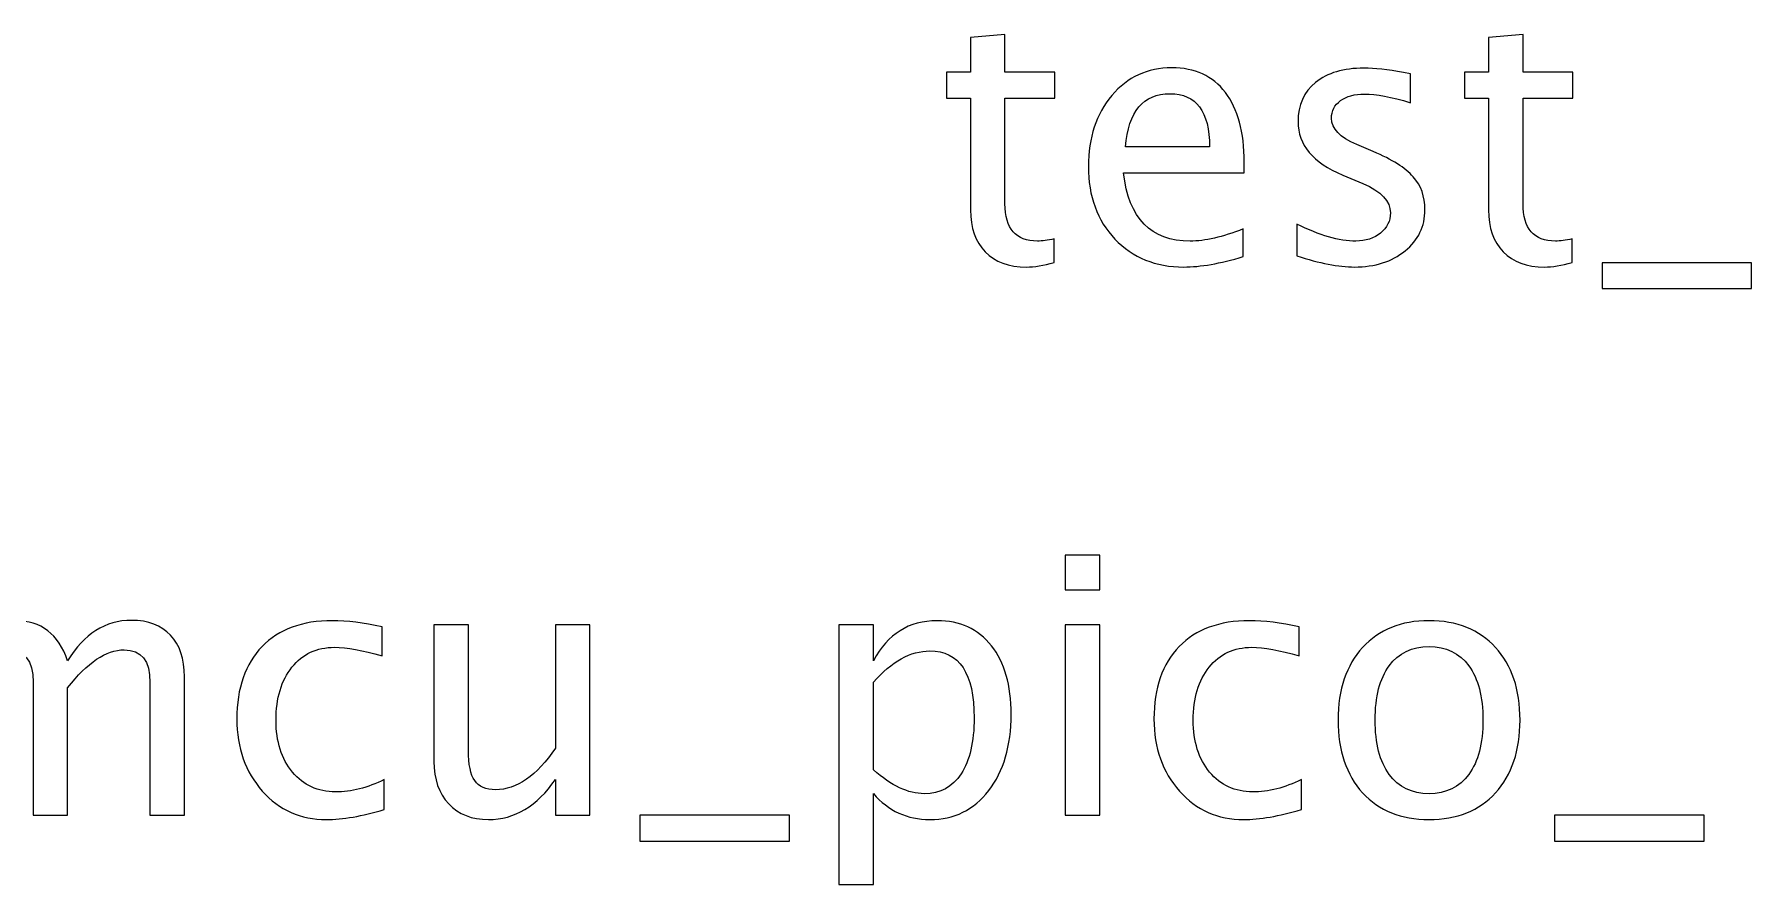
# Model space of a CAD drawing. Header units: centimetres. Extents: x -67 to 67, y -62 to 59.
# Drawn here: x -15.69 to -5.58, y -35.65 to -30.64 of the extents above; entities that cross this region are included whole.
import ezdxf

# ---------------------------------------------------------------- set-up
doc = ezdxf.new("R2010")
doc.units = ezdxf.units.CM
doc.header["$MEASUREMENT"] = 0
doc.layers.add('Layer 1', color=7, linetype='Continuous')

msp = doc.modelspace()

# ---------------------------------------------------------------- linework, layer by layer
at = {"layer": 'Layer 1'}
for points, knots in [([(-9.68289, -31.98506), (-9.74568, -32.00234), (-9.80036, -32.01081), (-9.84658, -32.01081), (-9.84658, -32.01081), (-9.95029, -32.01081), (-10.03108, -31.98118), (-10.08894, -31.92191), (-10.08894, -31.92191), (-10.14715, -31.86264), (-10.17607, -31.78045), (-10.17607, -31.67497), (-10.17607, -31.67497), (-10.17607, -31.67497), (-10.17607, -31.01598), (-10.17607, -31.01598), (-10.17607, -31.01598), (-10.17607, -31.01598), (-10.31648, -31.01598), (-10.31648, -31.01598), (-10.31648, -31.01598), (-10.31648, -31.01598), (-10.31648, -30.86357), (-10.31648, -30.86357), (-10.31648, -30.86357), (-10.31648, -30.86357), (-10.17607, -30.86357), (-10.17607, -30.86357), (-10.17607, -30.86357), (-10.17607, -30.86357), (-10.17607, -30.66073), (-10.17607, -30.66073), (-10.17607, -30.66073), (-10.17607, -30.66073), (-9.97287, -30.64132), (-9.97287, -30.64132), (-9.97287, -30.64132), (-9.97287, -30.64132), (-9.97287, -30.86357), (-9.97287, -30.86357), (-9.97287, -30.86357), (-9.97287, -30.86357), (-9.67866, -30.86357), (-9.67866, -30.86357), (-9.67866, -30.86357), (-9.67866, -30.86357), (-9.67866, -31.01598), (-9.67866, -31.01598), (-9.67866, -31.01598), (-9.67866, -31.01598), (-9.97287, -31.01598), (-9.97287, -31.01598), (-9.97287, -31.01598), (-9.97287, -31.01598), (-9.97287, -31.63828), (-9.97287, -31.63828), (-9.97287, -31.63828), (-9.97287, -31.78503), (-9.90902, -31.85841), (-9.78167, -31.85841), (-9.78167, -31.85841), (-9.7545, -31.85841), (-9.72169, -31.85382), (-9.68289, -31.845), (-9.68289, -31.845), (-9.68289, -31.845), (-9.68289, -31.98506), (-9.68289, -31.98506)], [0, 0, 0, 0, 0.05555556, 0.05555556, 0.05555556, 0.05555556, 0.11111111, 0.11111111, 0.11111111, 0.11111111, 0.16666667, 0.16666667, 0.16666667, 0.16666667, 0.22222222, 0.22222222, 0.22222222, 0.22222222, 0.27777778, 0.27777778, 0.27777778, 0.27777778, 0.33333333, 0.33333333, 0.33333333, 0.33333333, 0.38888889, 0.38888889, 0.38888889, 0.38888889, 0.44444444, 0.44444444, 0.44444444, 0.44444444, 0.5, 0.5, 0.5, 0.5, 0.55555556, 0.55555556, 0.55555556, 0.55555556, 0.61111111, 0.61111111, 0.61111111, 0.61111111, 0.66666667, 0.66666667, 0.66666667, 0.66666667, 0.72222222, 0.72222222, 0.72222222, 0.72222222, 0.77777778, 0.77777778, 0.77777778, 0.77777778, 0.83333333, 0.83333333, 0.83333333, 0.83333333, 0.88888889, 0.88888889, 0.88888889, 0.88888889, 1, 1, 1, 1]), ([(-6.63277, -31.98506), (-6.69556, -32.00234), (-6.75024, -32.01081), (-6.79646, -32.01081), (-6.79646, -32.01081), (-6.90017, -32.01081), (-6.98096, -31.98118), (-7.03882, -31.92191), (-7.03882, -31.92191), (-7.09703, -31.86264), (-7.12595, -31.78045), (-7.12595, -31.67497), (-7.12595, -31.67497), (-7.12595, -31.67497), (-7.12595, -31.01598), (-7.12595, -31.01598), (-7.12595, -31.01598), (-7.12595, -31.01598), (-7.26636, -31.01598), (-7.26636, -31.01598), (-7.26636, -31.01598), (-7.26636, -31.01598), (-7.26636, -30.86357), (-7.26636, -30.86357), (-7.26636, -30.86357), (-7.26636, -30.86357), (-7.12595, -30.86357), (-7.12595, -30.86357), (-7.12595, -30.86357), (-7.12595, -30.86357), (-7.12595, -30.66073), (-7.12595, -30.66073), (-7.12595, -30.66073), (-7.12595, -30.66073), (-6.92275, -30.64132), (-6.92275, -30.64132), (-6.92275, -30.64132), (-6.92275, -30.64132), (-6.92275, -30.86357), (-6.92275, -30.86357), (-6.92275, -30.86357), (-6.92275, -30.86357), (-6.62854, -30.86357), (-6.62854, -30.86357), (-6.62854, -30.86357), (-6.62854, -30.86357), (-6.62854, -31.01598), (-6.62854, -31.01598), (-6.62854, -31.01598), (-6.62854, -31.01598), (-6.92275, -31.01598), (-6.92275, -31.01598), (-6.92275, -31.01598), (-6.92275, -31.01598), (-6.92275, -31.63828), (-6.92275, -31.63828), (-6.92275, -31.63828), (-6.92275, -31.78503), (-6.8589, -31.85841), (-6.73155, -31.85841), (-6.73155, -31.85841), (-6.70438, -31.85841), (-6.67157, -31.85382), (-6.63277, -31.845), (-6.63277, -31.845), (-6.63277, -31.845), (-6.63277, -31.98506), (-6.63277, -31.98506)], [0, 0, 0, 0, 0.05555556, 0.05555556, 0.05555556, 0.05555556, 0.11111111, 0.11111111, 0.11111111, 0.11111111, 0.16666667, 0.16666667, 0.16666667, 0.16666667, 0.22222222, 0.22222222, 0.22222222, 0.22222222, 0.27777778, 0.27777778, 0.27777778, 0.27777778, 0.33333333, 0.33333333, 0.33333333, 0.33333333, 0.38888889, 0.38888889, 0.38888889, 0.38888889, 0.44444444, 0.44444444, 0.44444444, 0.44444444, 0.5, 0.5, 0.5, 0.5, 0.55555556, 0.55555556, 0.55555556, 0.55555556, 0.61111111, 0.61111111, 0.61111111, 0.61111111, 0.66666667, 0.66666667, 0.66666667, 0.66666667, 0.72222222, 0.72222222, 0.72222222, 0.72222222, 0.77777778, 0.77777778, 0.77777778, 0.77777778, 0.83333333, 0.83333333, 0.83333333, 0.83333333, 0.88888889, 0.88888889, 0.88888889, 0.88888889, 1, 1, 1, 1]), ([(-8.56953, -31.94943), (-8.70605, -31.99035), (-8.82282, -32.01081), (-8.92019, -32.01081), (-8.92019, -32.01081), (-9.08635, -32.01081), (-9.22146, -31.95578), (-9.32553, -31.84606), (-9.32553, -31.84606), (-9.4296, -31.73635), (-9.48181, -31.59418), (-9.48181, -31.4192), (-9.48181, -31.4192), (-9.48181, -31.24951), (-9.43595, -31.11017), (-9.34387, -31.00116), (-9.34387, -31.00116), (-9.2518, -30.8925), (-9.13397, -30.83817), (-8.99039, -30.83817), (-8.99039, -30.83817), (-8.85457, -30.83817), (-8.74944, -30.88651), (-8.67536, -30.98317), (-8.67536, -30.98317), (-8.60128, -31.07983), (-8.56423, -31.21671), (-8.56423, -31.39415), (-8.56423, -31.39415), (-8.56423, -31.39415), (-8.56529, -31.45624), (-8.56529, -31.45624), (-8.56529, -31.45624), (-8.56529, -31.45624), (-9.27438, -31.45624), (-9.27438, -31.45624), (-9.27438, -31.45624), (-9.24474, -31.72435), (-9.11386, -31.85841), (-8.88209, -31.85841), (-8.88209, -31.85841), (-8.79707, -31.85841), (-8.693, -31.83442), (-8.56953, -31.78644), (-8.56953, -31.78644), (-8.56953, -31.78644), (-8.56953, -31.94943), (-8.56953, -31.94943)], [0, 0, 0, 0, 0.07692308, 0.07692308, 0.07692308, 0.07692308, 0.15384615, 0.15384615, 0.15384615, 0.15384615, 0.23076923, 0.23076923, 0.23076923, 0.23076923, 0.30769231, 0.30769231, 0.30769231, 0.30769231, 0.38461538, 0.38461538, 0.38461538, 0.38461538, 0.46153846, 0.46153846, 0.46153846, 0.46153846, 0.53846154, 0.53846154, 0.53846154, 0.53846154, 0.61538462, 0.61538462, 0.61538462, 0.61538462, 0.69230769, 0.69230769, 0.69230769, 0.69230769, 0.76923077, 0.76923077, 0.76923077, 0.76923077, 0.84615385, 0.84615385, 0.84615385, 0.84615385, 1, 1, 1, 1]), ([(-8.25379, -31.94519), (-8.25379, -31.94519), (-8.25379, -31.75893), (-8.25379, -31.75893), (-8.25379, -31.75893), (-8.12079, -31.82525), (-8.00543, -31.85841), (-7.90701, -31.85841), (-7.90701, -31.85841), (-7.84844, -31.85841), (-7.79976, -31.84253), (-7.76131, -31.81078), (-7.76131, -31.81078), (-7.72286, -31.77939), (-7.70345, -31.73988), (-7.70345, -31.69225), (-7.70345, -31.69225), (-7.70345, -31.62275), (-7.75743, -31.56525), (-7.86538, -31.51974), (-7.86538, -31.51974), (-7.86538, -31.51974), (-7.98426, -31.4693), (-7.98426, -31.4693), (-7.98426, -31.4693), (-8.15959, -31.39662), (-8.24744, -31.2915), (-8.24744, -31.15497), (-8.24744, -31.15497), (-8.24744, -31.05725), (-8.21286, -30.98034), (-8.14372, -30.92425), (-8.14372, -30.92425), (-8.07458, -30.86816), (-7.97968, -30.84029), (-7.85938, -30.84029), (-7.85938, -30.84029), (-7.79694, -30.84029), (-7.71933, -30.84876), (-7.62725, -30.86604), (-7.62725, -30.86604), (-7.62725, -30.86604), (-7.58492, -30.87416), (-7.58492, -30.87416), (-7.58492, -30.87416), (-7.58492, -30.87416), (-7.58492, -31.04349), (-7.58492, -31.04349), (-7.58492, -31.04349), (-7.69816, -31.00963), (-7.78847, -30.99269), (-7.85585, -30.99269), (-7.85585, -30.99269), (-7.91512, -30.99269), (-7.96204, -31.00574), (-7.99767, -31.0315), (-7.99767, -31.0315), (-8.03295, -31.05725), (-8.05059, -31.09182), (-8.05059, -31.13521), (-8.05059, -31.13521), (-8.05059, -31.19624), (-8.0012, -31.2481), (-7.90207, -31.29008), (-7.90207, -31.29008), (-7.90207, -31.29008), (-7.80435, -31.33136), (-7.80435, -31.33136), (-7.80435, -31.33136), (-7.69357, -31.37793), (-7.61526, -31.42731), (-7.5694, -31.47917), (-7.5694, -31.47917), (-7.52318, -31.53103), (-7.50025, -31.59594), (-7.50025, -31.67355), (-7.50025, -31.67355), (-7.50025, -31.77198), (-7.53906, -31.85277), (-7.61702, -31.91591), (-7.61702, -31.91591), (-7.69463, -31.97906), (-7.79412, -32.01081), (-7.91512, -32.01081), (-7.91512, -32.01081), (-8.00825, -32.01081), (-8.12079, -31.98894), (-8.25379, -31.94519)], [0, 0, 0, 0, 0.04347826, 0.04347826, 0.04347826, 0.04347826, 0.08695652, 0.08695652, 0.08695652, 0.08695652, 0.13043478, 0.13043478, 0.13043478, 0.13043478, 0.17391304, 0.17391304, 0.17391304, 0.17391304, 0.2173913, 0.2173913, 0.2173913, 0.2173913, 0.26086957, 0.26086957, 0.26086957, 0.26086957, 0.30434783, 0.30434783, 0.30434783, 0.30434783, 0.34782609, 0.34782609, 0.34782609, 0.34782609, 0.39130435, 0.39130435, 0.39130435, 0.39130435, 0.43478261, 0.43478261, 0.43478261, 0.43478261, 0.47826087, 0.47826087, 0.47826087, 0.47826087, 0.52173913, 0.52173913, 0.52173913, 0.52173913, 0.56521739, 0.56521739, 0.56521739, 0.56521739, 0.60869565, 0.60869565, 0.60869565, 0.60869565, 0.65217391, 0.65217391, 0.65217391, 0.65217391, 0.69565217, 0.69565217, 0.69565217, 0.69565217, 0.73913043, 0.73913043, 0.73913043, 0.73913043, 0.7826087, 0.7826087, 0.7826087, 0.7826087, 0.82608696, 0.82608696, 0.82608696, 0.82608696, 0.86956522, 0.86956522, 0.86956522, 0.86956522, 0.91304348, 0.91304348, 0.91304348, 0.91304348, 1, 1, 1, 1]), ([(-9.26379, -31.30384), (-9.26379, -31.30384), (-8.76849, -31.30384), (-8.76849, -31.30384), (-8.76849, -31.30384), (-8.76849, -31.095), (-8.84646, -30.99058), (-9.00203, -30.99058), (-9.00203, -30.99058), (-9.15866, -30.99058), (-9.2458, -31.095), (-9.26379, -31.30384)], [0, 0, 0, 0, 0.25, 0.25, 0.25, 0.25, 0.5, 0.5, 0.5, 0.5, 1, 1, 1, 1]), ([(-6.45709, -32.13781), (-6.45709, -32.13781), (-6.45709, -31.98541), (-6.45709, -31.98541), (-6.45709, -31.98541), (-6.45709, -31.98541), (-5.57656, -31.98541), (-5.57656, -31.98541), (-5.57656, -31.98541), (-5.57656, -31.98541), (-5.57656, -32.13781), (-5.57656, -32.13781), (-5.57656, -32.13781), (-5.57656, -32.13781), (-6.45709, -32.13781), (-6.45709, -32.13781)], [0, 0, 0, 0, 0.2, 0.2, 0.2, 0.2, 0.4, 0.4, 0.4, 0.4, 0.6, 0.6, 0.6, 0.6, 1, 1, 1, 1]), ([(-9.61834, -33.91087), (-9.61834, -33.91087), (-9.61834, -33.70767), (-9.61834, -33.70767), (-9.61834, -33.70767), (-9.61834, -33.70767), (-9.41514, -33.70767), (-9.41514, -33.70767), (-9.41514, -33.70767), (-9.41514, -33.70767), (-9.41514, -33.91087), (-9.41514, -33.91087), (-9.41514, -33.91087), (-9.41514, -33.91087), (-9.61834, -33.91087), (-9.61834, -33.91087)], [0, 0, 0, 0, 0.2, 0.2, 0.2, 0.2, 0.4, 0.4, 0.4, 0.4, 0.6, 0.6, 0.6, 0.6, 1, 1, 1, 1]), ([(-16.38287, -35.23802), (-16.38287, -35.23802), (-16.38287, -34.11618), (-16.38287, -34.11618), (-16.38287, -34.11618), (-16.38287, -34.11618), (-16.17967, -34.11618), (-16.17967, -34.11618), (-16.17967, -34.11618), (-16.17967, -34.11618), (-16.17967, -34.3282), (-16.17967, -34.3282), (-16.17967, -34.3282), (-16.08054, -34.17122), (-15.95354, -34.0929), (-15.79796, -34.0929), (-15.79796, -34.0929), (-15.64803, -34.0929), (-15.54608, -34.17122), (-15.49175, -34.3282), (-15.49175, -34.3282), (-15.39544, -34.16981), (-15.26985, -34.09078), (-15.11569, -34.09078), (-15.11569, -34.09078), (-15.01726, -34.09078), (-14.94071, -34.11971), (-14.88603, -34.17792), (-14.88603, -34.17792), (-14.83135, -34.23613), (-14.80383, -34.31762), (-14.80383, -34.4224), (-14.80383, -34.4224), (-14.80383, -34.4224), (-14.80383, -35.23802), (-14.80383, -35.23802), (-14.80383, -35.23802), (-14.80383, -35.23802), (-15.00703, -35.23802), (-15.00703, -35.23802), (-15.00703, -35.23802), (-15.00703, -35.23802), (-15.00703, -34.45591), (-15.00703, -34.45591), (-15.00703, -34.45591), (-15.00703, -34.3282), (-15.05783, -34.26435), (-15.15943, -34.26435), (-15.15943, -34.26435), (-15.26492, -34.26435), (-15.37569, -34.33879), (-15.49175, -34.48801), (-15.49175, -34.48801), (-15.49175, -34.48801), (-15.49175, -35.23802), (-15.49175, -35.23802), (-15.49175, -35.23802), (-15.49175, -35.23802), (-15.69495, -35.23802), (-15.69495, -35.23802), (-15.69495, -35.23802), (-15.69495, -35.23802), (-15.69495, -34.4552), (-15.69495, -34.4552), (-15.69495, -34.4552), (-15.69495, -34.32644), (-15.74646, -34.26224), (-15.84982, -34.26224), (-15.84982, -34.26224), (-15.95248, -34.26224), (-16.06255, -34.33702), (-16.17967, -34.48695), (-16.17967, -34.48695), (-16.17967, -34.48695), (-16.17967, -35.23802), (-16.17967, -35.23802), (-16.17967, -35.23802), (-16.17967, -35.23802), (-16.38287, -35.23802), (-16.38287, -35.23802)], [0, 0, 0, 0, 0.04761905, 0.04761905, 0.04761905, 0.04761905, 0.0952381, 0.0952381, 0.0952381, 0.0952381, 0.14285714, 0.14285714, 0.14285714, 0.14285714, 0.19047619, 0.19047619, 0.19047619, 0.19047619, 0.23809524, 0.23809524, 0.23809524, 0.23809524, 0.28571429, 0.28571429, 0.28571429, 0.28571429, 0.33333333, 0.33333333, 0.33333333, 0.33333333, 0.38095238, 0.38095238, 0.38095238, 0.38095238, 0.42857143, 0.42857143, 0.42857143, 0.42857143, 0.47619048, 0.47619048, 0.47619048, 0.47619048, 0.52380952, 0.52380952, 0.52380952, 0.52380952, 0.57142857, 0.57142857, 0.57142857, 0.57142857, 0.61904762, 0.61904762, 0.61904762, 0.61904762, 0.66666667, 0.66666667, 0.66666667, 0.66666667, 0.71428571, 0.71428571, 0.71428571, 0.71428571, 0.76190476, 0.76190476, 0.76190476, 0.76190476, 0.80952381, 0.80952381, 0.80952381, 0.80952381, 0.85714286, 0.85714286, 0.85714286, 0.85714286, 0.9047619, 0.9047619, 0.9047619, 0.9047619, 1, 1, 1, 1]), ([(-13.62768, -35.20415), (-13.75926, -35.24366), (-13.87286, -35.26342), (-13.96846, -35.26342), (-13.96846, -35.26342), (-14.12015, -35.26342), (-14.24574, -35.20733), (-14.34558, -35.0955), (-14.34558, -35.0955), (-14.44542, -34.98331), (-14.49551, -34.84185), (-14.49551, -34.67146), (-14.49551, -34.67146), (-14.49551, -34.48942), (-14.44612, -34.34725), (-14.34734, -34.24565), (-14.34734, -34.24565), (-14.24856, -34.1437), (-14.11063, -34.0929), (-13.93353, -34.0929), (-13.93353, -34.0929), (-13.8464, -34.0929), (-13.74833, -34.1049), (-13.64038, -34.12888), (-13.64038, -34.12888), (-13.64038, -34.12888), (-13.64038, -34.30034), (-13.64038, -34.30034), (-13.64038, -34.30034), (-13.75503, -34.26647), (-13.84851, -34.24954), (-13.92048, -34.24954), (-13.92048, -34.24954), (-14.0249, -34.24954), (-14.10851, -34.28869), (-14.17095, -34.36666), (-14.17095, -34.36666), (-14.2334, -34.44462), (-14.26479, -34.54869), (-14.26479, -34.67851), (-14.26479, -34.67851), (-14.26479, -34.80446), (-14.23234, -34.90606), (-14.16778, -34.98402), (-14.16778, -34.98402), (-14.10322, -35.06163), (-14.01891, -35.10044), (-13.91413, -35.10044), (-13.91413, -35.10044), (-13.82135, -35.10044), (-13.7261, -35.07645), (-13.62768, -35.02847), (-13.62768, -35.02847), (-13.62768, -35.02847), (-13.62768, -35.20415), (-13.62768, -35.20415)], [0, 0, 0, 0, 0.06666667, 0.06666667, 0.06666667, 0.06666667, 0.13333333, 0.13333333, 0.13333333, 0.13333333, 0.2, 0.2, 0.2, 0.2, 0.26666667, 0.26666667, 0.26666667, 0.26666667, 0.33333333, 0.33333333, 0.33333333, 0.33333333, 0.4, 0.4, 0.4, 0.4, 0.46666667, 0.46666667, 0.46666667, 0.46666667, 0.53333333, 0.53333333, 0.53333333, 0.53333333, 0.6, 0.6, 0.6, 0.6, 0.66666667, 0.66666667, 0.66666667, 0.66666667, 0.73333333, 0.73333333, 0.73333333, 0.73333333, 0.8, 0.8, 0.8, 0.8, 0.86666667, 0.86666667, 0.86666667, 0.86666667, 1, 1, 1, 1]), ([(-12.61979, -35.23802), (-12.61979, -35.23802), (-12.61979, -35.02706), (-12.61979, -35.02706), (-12.61979, -35.02706), (-12.72809, -35.18475), (-12.85967, -35.26342), (-13.01419, -35.26342), (-13.01419, -35.26342), (-13.11226, -35.26342), (-13.19023, -35.23273), (-13.24808, -35.17099), (-13.24808, -35.17099), (-13.30629, -35.10926), (-13.33522, -35.02635), (-13.33522, -34.92158), (-13.33522, -34.92158), (-13.33522, -34.92158), (-13.33522, -34.11618), (-13.33522, -34.11618), (-13.33522, -34.11618), (-13.33522, -34.11618), (-13.13202, -34.11618), (-13.13202, -34.11618), (-13.13202, -34.11618), (-13.13202, -34.11618), (-13.13202, -34.85526), (-13.13202, -34.85526), (-13.13202, -34.85526), (-13.13202, -34.93957), (-13.11967, -34.99919), (-13.09533, -35.03447), (-13.09533, -35.03447), (-13.07064, -35.0701), (-13.02971, -35.08774), (-12.97221, -35.08774), (-12.97221, -35.08774), (-12.84803, -35.08774), (-12.7302, -35.00624), (-12.61979, -34.84291), (-12.61979, -34.84291), (-12.61979, -34.84291), (-12.61979, -34.11618), (-12.61979, -34.11618), (-12.61979, -34.11618), (-12.61979, -34.11618), (-12.41658, -34.11618), (-12.41658, -34.11618), (-12.41658, -34.11618), (-12.41658, -34.11618), (-12.41658, -35.23802), (-12.41658, -35.23802), (-12.41658, -35.23802), (-12.41658, -35.23802), (-12.61979, -35.23802), (-12.61979, -35.23802)], [0, 0, 0, 0, 0.06666667, 0.06666667, 0.06666667, 0.06666667, 0.13333333, 0.13333333, 0.13333333, 0.13333333, 0.2, 0.2, 0.2, 0.2, 0.26666667, 0.26666667, 0.26666667, 0.26666667, 0.33333333, 0.33333333, 0.33333333, 0.33333333, 0.4, 0.4, 0.4, 0.4, 0.46666667, 0.46666667, 0.46666667, 0.46666667, 0.53333333, 0.53333333, 0.53333333, 0.53333333, 0.6, 0.6, 0.6, 0.6, 0.66666667, 0.66666667, 0.66666667, 0.66666667, 0.73333333, 0.73333333, 0.73333333, 0.73333333, 0.8, 0.8, 0.8, 0.8, 0.86666667, 0.86666667, 0.86666667, 0.86666667, 1, 1, 1, 1]), ([(-10.95043, -35.64654), (-10.95043, -35.64654), (-10.95043, -34.11618), (-10.95043, -34.11618), (-10.95043, -34.11618), (-10.95043, -34.11618), (-10.74723, -34.11618), (-10.74723, -34.11618), (-10.74723, -34.11618), (-10.74723, -34.11618), (-10.74723, -34.3282), (-10.74723, -34.3282), (-10.74723, -34.3282), (-10.66397, -34.17122), (-10.53874, -34.0929), (-10.37187, -34.0929), (-10.37187, -34.0929), (-10.23676, -34.0929), (-10.13057, -34.14194), (-10.05296, -34.24036), (-10.05296, -34.24036), (-9.97535, -34.33879), (-9.93654, -34.4732), (-9.93654, -34.64359), (-9.93654, -34.64359), (-9.93654, -34.82915), (-9.98064, -34.97908), (-10.06848, -35.09268), (-10.06848, -35.09268), (-10.15633, -35.20662), (-10.27204, -35.26342), (-10.41526, -35.26342), (-10.41526, -35.26342), (-10.54826, -35.26342), (-10.65903, -35.21262), (-10.74723, -35.11067), (-10.74723, -35.11067), (-10.74723, -35.11067), (-10.74723, -35.64654), (-10.74723, -35.64654), (-10.74723, -35.64654), (-10.74723, -35.64654), (-10.95043, -35.64654), (-10.95043, -35.64654)], [0, 0, 0, 0, 0.08333333, 0.08333333, 0.08333333, 0.08333333, 0.16666667, 0.16666667, 0.16666667, 0.16666667, 0.25, 0.25, 0.25, 0.25, 0.33333333, 0.33333333, 0.33333333, 0.33333333, 0.41666667, 0.41666667, 0.41666667, 0.41666667, 0.5, 0.5, 0.5, 0.5, 0.58333333, 0.58333333, 0.58333333, 0.58333333, 0.66666667, 0.66666667, 0.66666667, 0.66666667, 0.75, 0.75, 0.75, 0.75, 0.83333333, 0.83333333, 0.83333333, 0.83333333, 1, 1, 1, 1]), ([(-9.61834, -35.23802), (-9.61834, -35.23802), (-9.61834, -34.11618), (-9.61834, -34.11618), (-9.61834, -34.11618), (-9.61834, -34.11618), (-9.41514, -34.11618), (-9.41514, -34.11618), (-9.41514, -34.11618), (-9.41514, -34.11618), (-9.41514, -35.23802), (-9.41514, -35.23802), (-9.41514, -35.23802), (-9.41514, -35.23802), (-9.61834, -35.23802), (-9.61834, -35.23802)], [0, 0, 0, 0, 0.2, 0.2, 0.2, 0.2, 0.4, 0.4, 0.4, 0.4, 0.6, 0.6, 0.6, 0.6, 1, 1, 1, 1]), ([(-8.22769, -35.20415), (-8.35927, -35.24366), (-8.47287, -35.26342), (-8.56847, -35.26342), (-8.56847, -35.26342), (-8.72016, -35.26342), (-8.84575, -35.20733), (-8.94559, -35.0955), (-8.94559, -35.0955), (-9.04543, -34.98331), (-9.09552, -34.84185), (-9.09552, -34.67146), (-9.09552, -34.67146), (-9.09552, -34.48942), (-9.04613, -34.34725), (-8.94735, -34.24565), (-8.94735, -34.24565), (-8.84857, -34.1437), (-8.71064, -34.0929), (-8.53354, -34.0929), (-8.53354, -34.0929), (-8.44641, -34.0929), (-8.34834, -34.1049), (-8.24039, -34.12888), (-8.24039, -34.12888), (-8.24039, -34.12888), (-8.24039, -34.30034), (-8.24039, -34.30034), (-8.24039, -34.30034), (-8.35504, -34.26647), (-8.44852, -34.24954), (-8.52049, -34.24954), (-8.52049, -34.24954), (-8.62491, -34.24954), (-8.70852, -34.28869), (-8.77096, -34.36666), (-8.77096, -34.36666), (-8.83341, -34.44462), (-8.8648, -34.54869), (-8.8648, -34.67851), (-8.8648, -34.67851), (-8.8648, -34.80446), (-8.83235, -34.90606), (-8.76779, -34.98402), (-8.76779, -34.98402), (-8.70323, -35.06163), (-8.61892, -35.10044), (-8.51414, -35.10044), (-8.51414, -35.10044), (-8.42136, -35.10044), (-8.32611, -35.07645), (-8.22769, -35.02847), (-8.22769, -35.02847), (-8.22769, -35.02847), (-8.22769, -35.20415), (-8.22769, -35.20415)], [0, 0, 0, 0, 0.06666667, 0.06666667, 0.06666667, 0.06666667, 0.13333333, 0.13333333, 0.13333333, 0.13333333, 0.2, 0.2, 0.2, 0.2, 0.26666667, 0.26666667, 0.26666667, 0.26666667, 0.33333333, 0.33333333, 0.33333333, 0.33333333, 0.4, 0.4, 0.4, 0.4, 0.46666667, 0.46666667, 0.46666667, 0.46666667, 0.53333333, 0.53333333, 0.53333333, 0.53333333, 0.6, 0.6, 0.6, 0.6, 0.66666667, 0.66666667, 0.66666667, 0.66666667, 0.73333333, 0.73333333, 0.73333333, 0.73333333, 0.8, 0.8, 0.8, 0.8, 0.86666667, 0.86666667, 0.86666667, 0.86666667, 1, 1, 1, 1]), ([(-7.47591, -35.26342), (-7.64066, -35.26342), (-7.77119, -35.21086), (-7.86714, -35.10573), (-7.86714, -35.10573), (-7.96345, -35.0006), (-8.01143, -34.85772), (-8.01143, -34.67746), (-8.01143, -34.67746), (-8.01143, -34.49754), (-7.96345, -34.35502), (-7.86714, -34.25024), (-7.86714, -34.25024), (-7.77119, -34.14547), (-7.64066, -34.0929), (-7.47591, -34.0929), (-7.47591, -34.0929), (-7.31116, -34.0929), (-7.18064, -34.14547), (-7.08468, -34.25024), (-7.08468, -34.25024), (-6.98837, -34.35502), (-6.94039, -34.49754), (-6.94039, -34.67746), (-6.94039, -34.67746), (-6.94039, -34.85772), (-6.98837, -35.0006), (-7.08468, -35.10573), (-7.08468, -35.10573), (-7.18064, -35.21086), (-7.31116, -35.26342), (-7.47591, -35.26342)], [0, 0, 0, 0, 0.11111111, 0.11111111, 0.11111111, 0.11111111, 0.22222222, 0.22222222, 0.22222222, 0.22222222, 0.33333333, 0.33333333, 0.33333333, 0.33333333, 0.44444444, 0.44444444, 0.44444444, 0.44444444, 0.55555556, 0.55555556, 0.55555556, 0.55555556, 0.66666667, 0.66666667, 0.66666667, 0.66666667, 0.77777778, 0.77777778, 0.77777778, 0.77777778, 1, 1, 1, 1]), ([(-10.74723, -34.97061), (-10.64245, -35.0641), (-10.54262, -35.11102), (-10.44772, -35.11102), (-10.44772, -35.11102), (-10.35423, -35.11102), (-10.28191, -35.07186), (-10.23111, -34.9939), (-10.23111, -34.9939), (-10.17996, -34.91593), (-10.15456, -34.80622), (-10.15456, -34.6644), (-10.15456, -34.6644), (-10.15456, -34.40194), (-10.24135, -34.2707), (-10.41491, -34.2707), (-10.41491, -34.2707), (-10.52851, -34.2707), (-10.63928, -34.33209), (-10.74723, -34.4552), (-10.74723, -34.4552), (-10.74723, -34.4552), (-10.74723, -34.97061), (-10.74723, -34.97061)], [0, 0, 0, 0, 0.14285714, 0.14285714, 0.14285714, 0.14285714, 0.28571429, 0.28571429, 0.28571429, 0.28571429, 0.42857143, 0.42857143, 0.42857143, 0.42857143, 0.57142857, 0.57142857, 0.57142857, 0.57142857, 0.71428571, 0.71428571, 0.71428571, 0.71428571, 1, 1, 1, 1]), ([(-7.47627, -35.11102), (-7.37572, -35.11102), (-7.29741, -35.07327), (-7.24167, -34.99743), (-7.24167, -34.99743), (-7.18628, -34.92193), (-7.15841, -34.81504), (-7.15841, -34.67746), (-7.15841, -34.67746), (-7.15841, -34.54022), (-7.18628, -34.43369), (-7.24167, -34.35819), (-7.24167, -34.35819), (-7.29741, -34.28305), (-7.37572, -34.2453), (-7.47627, -34.2453), (-7.47627, -34.2453), (-7.57716, -34.2453), (-7.65548, -34.28305), (-7.71051, -34.35819), (-7.71051, -34.35819), (-7.7659, -34.43369), (-7.79341, -34.54022), (-7.79341, -34.67746), (-7.79341, -34.67746), (-7.79341, -34.81504), (-7.7659, -34.92193), (-7.71051, -34.99743), (-7.71051, -34.99743), (-7.65548, -35.07327), (-7.57716, -35.11102), (-7.47627, -35.11102)], [0, 0, 0, 0, 0.11111111, 0.11111111, 0.11111111, 0.11111111, 0.22222222, 0.22222222, 0.22222222, 0.22222222, 0.33333333, 0.33333333, 0.33333333, 0.33333333, 0.44444444, 0.44444444, 0.44444444, 0.44444444, 0.55555556, 0.55555556, 0.55555556, 0.55555556, 0.66666667, 0.66666667, 0.66666667, 0.66666667, 0.77777778, 0.77777778, 0.77777778, 0.77777778, 1, 1, 1, 1]), ([(-12.12307, -35.39042), (-12.12307, -35.39042), (-12.12307, -35.23802), (-12.12307, -35.23802), (-12.12307, -35.23802), (-12.12307, -35.23802), (-11.24254, -35.23802), (-11.24254, -35.23802), (-11.24254, -35.23802), (-11.24254, -35.23802), (-11.24254, -35.39042), (-11.24254, -35.39042), (-11.24254, -35.39042), (-11.24254, -35.39042), (-12.12307, -35.39042), (-12.12307, -35.39042)], [0, 0, 0, 0, 0.2, 0.2, 0.2, 0.2, 0.4, 0.4, 0.4, 0.4, 0.6, 0.6, 0.6, 0.6, 1, 1, 1, 1]), ([(-6.73649, -35.39042), (-6.73649, -35.39042), (-6.73649, -35.23802), (-6.73649, -35.23802), (-6.73649, -35.23802), (-6.73649, -35.23802), (-5.85596, -35.23802), (-5.85596, -35.23802), (-5.85596, -35.23802), (-5.85596, -35.23802), (-5.85596, -35.39042), (-5.85596, -35.39042), (-5.85596, -35.39042), (-5.85596, -35.39042), (-6.73649, -35.39042), (-6.73649, -35.39042)], [0, 0, 0, 0, 0.2, 0.2, 0.2, 0.2, 0.4, 0.4, 0.4, 0.4, 0.6, 0.6, 0.6, 0.6, 1, 1, 1, 1])]:
    msp.add_open_spline(points, degree=3, knots=knots, dxfattribs=at)

doc.saveas('drawing.dxf')
